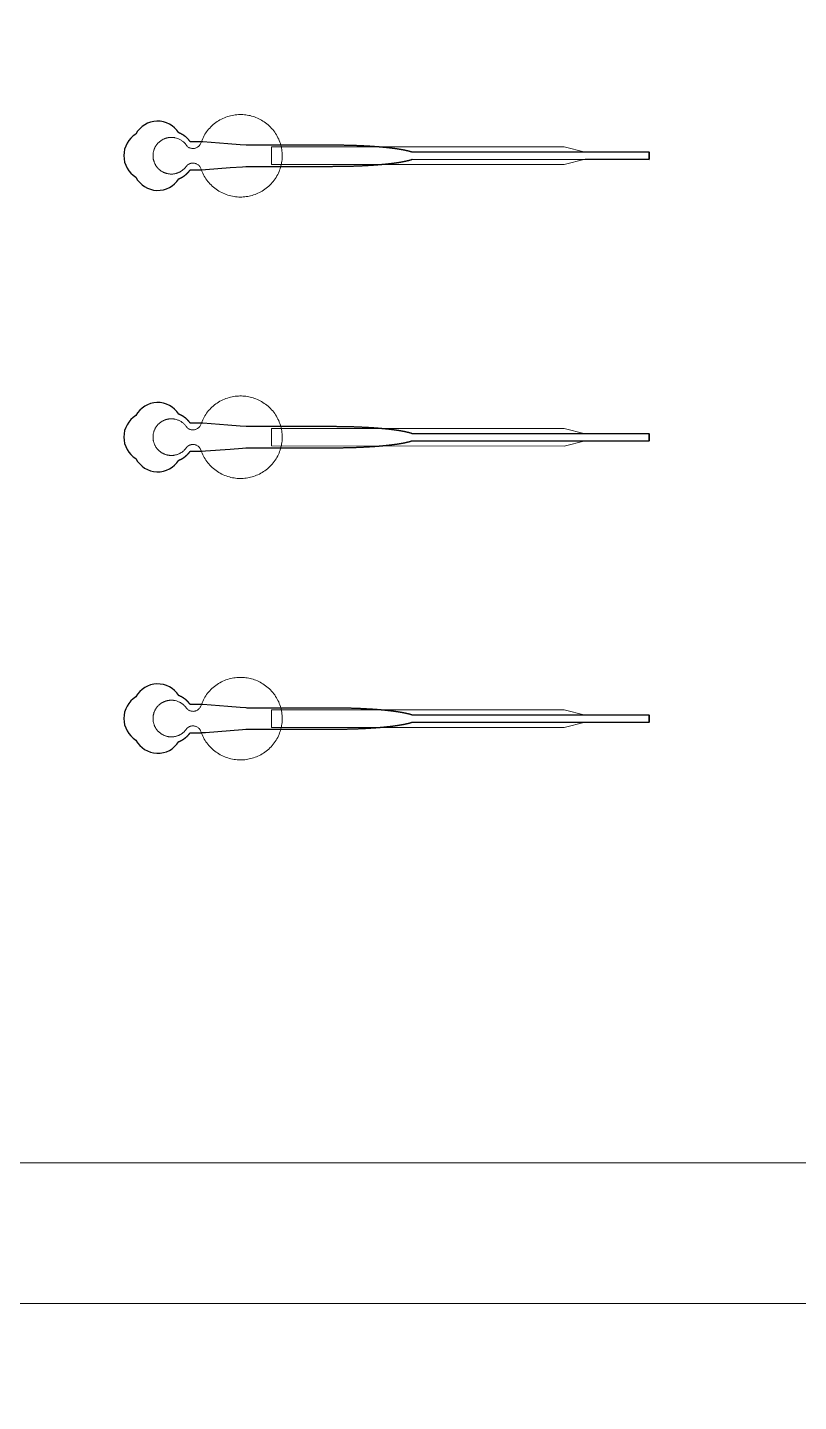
# Model space of a CAD drawing. Header units: inches. Extents: x -52997 to 52003, y -52254 to 52746.
# Drawn here: x -21881 to -16400, y -21043 to -11278 of the extents above; entities that cross this region are included whole.
import ezdxf

# ---------------------------------------------------------------- set-up
doc = ezdxf.new("R2010")
doc.units = ezdxf.units.IN
doc.header["$MEASUREMENT"] = 0
doc.layers.add('1', color=1, linetype='Continuous')
doc.layers.add('2', color=140, linetype='Continuous', lineweight=0)
doc.layers.add('3', color=90, linetype='Continuous', lineweight=0)

msp = doc.modelspace()

# ---------------------------------------------------------------- linework, layer by layer
at = {"layer": '1'}
for points in [[(-16283.4, -47485.7), (0, -47485.7), (16283.4, -47485.7, 5.999107)], [(-16250, -47285.7), (0, -47285.7), (16250, -47285.7, 5.986812)], [(-13685.8, -45485.7), (0, -45485.7), (13685.8, -45485.7, 6.794322)], [(-20806.1, -12353.6), (-20805.8, -12353.4), (-20805, -12353.1), (-20804.1, -12352.8), (-20803.3, -12352.4), (-20802.4, -12352.1), (-20801.6, -12351.8), (-20800.7, -12351.4), (-20799.9, -12351), (-20799, -12350.7), (-20798.2, -12350.3), (-20797.3, -12349.9), (-20796.5, -12349.5), (-20795.6, -12349.1), (-20794.7, -12348.7), (-20793.9, -12348.3), (-20793, -12347.9), (-20792.2, -12347.5), (-20791.3, -12347.1), (-20790.5, -12346.6), (-20789.6, -12346.2), (-20788.7, -12345.8), (-20787.9, -12345.3), (-20787, -12344.9), (-20786.2, -12344.4), (-20785.3, -12343.9), (-20784.5, -12343.5), (-20783.6, -12343), (-20782.7, -12342.5), (-20781.9, -12342), (-20781, -12341.5), (-20780.2, -12341), (-20779.3, -12340.5), (-20778.5, -12340), (-20777.6, -12339.5), (-20776.8, -12339), (-20775.9, -12338.4), (-20775.1, -12337.9), (-20774.2, -12337.3), (-20773.4, -12336.8), (-20772.6, -12336.2), (-20771.7, -12335.7), (-20770.9, -12335.1), (-20770, -12334.6), (-20769.2, -12334), (-20768.4, -12333.4), (-20767.5, -12332.8), (-20766.7, -12332.2), (-20765.9, -12331.6), (-20765.1, -12331), (-20764.3, -12330.4), (-20763.4, -12329.8), (-20762.6, -12329.2), (-20761.8, -12328.6), (-20761, -12328), (-20760.2, -12327.3), (-20759.4, -12326.7), (-20758.6, -12326.1), (-20757.8, -12325.4), (-20757, -12324.8), (-20756.2, -12324.1), (-20755.4, -12323.5), (-20754.7, -12322.8), (-20753.9, -12322.2), (-20753.1, -12321.5), (-20752.3, -12320.8), (-20751.6, -12320.1), (-20750.8, -12319.5), (-20750.1, -12318.8), (-20749.3, -12318.1), (-20748.6, -12317.4), (-20747.8, -12316.7), (-20747.1, -12316), (-20746.3, -12315.3), (-20745.6, -12314.6), (-20744.9, -12313.9), (-20744.2, -12313.2), (-20743.5, -12312.5), (-20742.7, -12311.7), (-20742, -12311), (-20741.3, -12310.3), (-20740.6, -12309.6), (-20740, -12308.8), (-20739.3, -12308.1), (-20738.6, -12307.4), (-20737.9, -12306.6), (-20737.3, -12305.9), (-20736.6, -12305.2), (-20735.9, -12304.4), (-20735.3, -12303.7), (-20734.6, -12302.9), (-20734, -12302.2), (-20733.4, -12301.4), (-20732.7, -12300.7), (-20732.1, -12299.9), (-20731.5, -12299.1), (-20730.9, -12298.4), (-20730.3, -12297.6), (-20729.7, -12296.9), (-20729.1, -12296.1), (-20728.5, -12295.3), (-20727.9, -12294.6), (-20727.4, -12293.8), (-20726.8, -12293), (-20726.2, -12292.3), (-20725.7, -12291.5), (-20725.1, -12290.7), (-20724.6, -12290), (-20681, -12290), (-20659.2, -12290), (-20648.3, -12290), (-20645.6, -12290), (-20644.2, -12290), (-20644.2, -12290), (-20644.2, -12290), (-20644.2, -12290), (-20644.2, -12290), (-20644.1, -12289.9), (-20644.1, -12289.9), (-20643.7, -12289.9), (-20643, -12289.9), (-20641.6, -12289.8), (-20638.9, -12289.5), (-20616.8, -12287.9), (-20440.2, -12274.3), (-20351.8, -12267.5), (-20329.8, -12265.8), (-20318.7, -12265), (-20318.4, -12265), (-20318.3, -12265), (-20318.3, -12265), (-20318.2, -12265), (-20318.1, -12265), (-20317.7, -12265), (-20057.2, -12265), (-20051, -12265), (-20038.4, -12265), (-19937.9, -12265), (-19736.9, -12265), (-19724.3, -12265), (-19718, -12265), (-19714.9, -12265), (-19713.3, -12265), (-19712.9, -12265), (-19712.7, -12265), (-19712.6, -12265), (-19712.6, -12265), (-19712.5, -12265), (-19712.5, -12265), (-19711.9, -12265), (-19707.4, -12264.9), (-19702.8, -12264.9), (-19698.1, -12264.9), (-19693.5, -12264.9), (-19688.9, -12264.9), (-19684.2, -12264.9), (-19679.5, -12264.8), (-19674.9, -12264.8), (-19670.2, -12264.8), (-19665.5, -12264.7), (-19660.8, -12264.7), (-19656, -12264.6), (-19651.3, -12264.6), (-19646.6, -12264.5), (-19641.8, -12264.4), (-19637, -12264.4), (-19632.3, -12264.3), (-19627.5, -12264.2), (-19622.7, -12264.1), (-19617.9, -12264), (-19613.1, -12263.9), (-19608.3, -12263.8), (-19603.5, -12263.7), (-19598.7, -12263.6), (-19593.9, -12263.5), (-19589.1, -12263.3), (-19584.2, -12263.2), (-19579.4, -12263.1), (-19574.6, -12262.9), (-19569.8, -12262.8), (-19564.9, -12262.6), (-19560.1, -12262.5), (-19555.3, -12262.3), (-19550.4, -12262.2), (-19545.6, -12262), (-19540.8, -12261.8), (-19535.9, -12261.6), (-19531.1, -12261.4), (-19526.3, -12261.2), (-19521.5, -12261), (-19516.7, -12260.8), (-19511.8, -12260.6), (-19507, -12260.4), (-19502.2, -12260.2), (-19497.5, -12260), (-19492.7, -12259.7), (-19487.9, -12259.5), (-19483.1, -12259.3), (-19478.4, -12259), (-19473.6, -12258.7), (-19468.9, -12258.5), (-19464.1, -12258.2), (-19459.4, -12258), (-19454.7, -12257.7), (-19450, -12257.4), (-19445.3, -12257.1), (-19440.7, -12256.8), (-19436, -12256.5), (-19431.4, -12256.2), (-19426.8, -12255.9), (-19422.1, -12255.6), (-19417.6, -12255.3), (-19413, -12254.9), (-19410.7, -12254.8), (-19408.4, -12254.6), (-19406.2, -12254.4), (-19403.9, -12254.3), (-19401.6, -12254.1), (-19399.4, -12253.9), (-19397.1, -12253.8), (-19394.9, -12253.6), (-19392.6, -12253.4), (-19390.4, -12253.2), (-19388.2, -12253), (-19385.9, -12252.9), (-19383.7, -12252.7), (-19381.5, -12252.5), (-19379.3, -12252.3), (-19377.1, -12252.1), (-19374.9, -12251.9), (-19372.7, -12251.8), (-19370.5, -12251.6), (-19368.3, -12251.4), (-19366.2, -12251.2), (-19364, -12251), (-19361.8, -12250.8), (-19359.7, -12250.6), (-19357.5, -12250.4), (-19355.4, -12250.2), (-19353.2, -12250), (-19351.1, -12249.8), (-19349, -12249.6), (-19346.9, -12249.4), (-19344.8, -12249.2), (-19342.7, -12249), (-19340.6, -12248.8), (-19338.5, -12248.6), (-19336.4, -12248.4), (-19334.3, -12248.2), (-19332.2, -12248), (-19330.2, -12247.7), (-19328.1, -12247.5), (-19326.1, -12247.3), (-19324, -12247.1), (-19322, -12246.9), (-19320, -12246.7), (-19317.9, -12246.4), (-19315.9, -12246.2), (-19313.9, -12246), (-19311.9, -12245.8), (-19309.9, -12245.6), (-19308, -12245.3), (-19306, -12245.1), (-19304, -12244.9), (-19302.1, -12244.7), (-19300.1, -12244.4), (-19298.2, -12244.2), (-19296.2, -12244), (-19294.3, -12243.7), (-19292.4, -12243.5), (-19290.5, -12243.3), (-19288.6, -12243), (-19286.7, -12242.8), (-19284.8, -12242.5), (-19282.9, -12242.3), (-19281.1, -12242.1), (-19279.2, -12241.8), (-19277.4, -12241.6), (-19275.5, -12241.3), (-19273.7, -12241.1), (-19271.9, -12240.9), (-19270.1, -12240.6), (-19268.3, -12240.4), (-19266.5, -12240.1), (-19264.7, -12239.9), (-19262.9, -12239.6), (-19261.1, -12239.4), (-19259.4, -12239.1), (-19257.6, -12238.9), (-19255.9, -12238.6), (-19254.2, -12238.3), (-19252.5, -12238.1), (-19250.7, -12237.8), (-19249, -12237.6), (-19247.4, -12237.3), (-19245.7, -12237.1), (-19244, -12236.8), (-19242.3, -12236.5), (-19240.7, -12236.3), (-19239, -12236), (-19237.4, -12235.8), (-19235.8, -12235.5), (-19234.2, -12235.2), (-19232.6, -12235), (-19231, -12234.7), (-19229.4, -12234.4), (-19227.8, -12234.2), (-19226.3, -12233.9), (-19224.7, -12233.6), (-19223.2, -12233.3), (-19221.6, -12233.1), (-19220.1, -12232.8), (-19218.6, -12232.5), (-19217.1, -12232.3), (-19215.6, -12232), (-19214.1, -12231.7), (-19212.6, -12231.4), (-19211.2, -12231.2), (-19209.7, -12230.9), (-19208.3, -12230.6), (-19206.9, -12230.3), (-19205.4, -12230), (-19204, -12229.8), (-19202.6, -12229.5), (-19201.3, -12229.2), (-19199.9, -12228.9), (-19198.5, -12228.6), (-19197.2, -12228.4), (-19195.8, -12228.1), (-19194.5, -12227.8), (-19193.2, -12227.5), (-19191.8, -12227.2), (-19190.5, -12226.9), (-19189.2, -12226.6), (-19188, -12226.4), (-19186.7, -12226.1), (-19185.4, -12225.8), (-19184.2, -12225.5), (-19183, -12225.2), (-19181.7, -12224.9), (-19180.5, -12224.6), (-19179.3, -12224.3), (-19178.1, -12224), (-19176.9, -12223.8), (-19175.8, -12223.5), (-19174.6, -12223.2), (-19173.5, -12222.9), (-19172.3, -12222.6), (-19171.2, -12222.3), (-19170.1, -12222), (-19169, -12221.7), (-19167.9, -12221.4), (-19166.8, -12221.1), (-19165.7, -12220.8), (-19164.7, -12220.5), (-19163.6, -12220.2), (-19162.6, -12219.9), (-19161.6, -12219.6), (-19160.5, -12219.3), (-19159.5, -12219), (-19158.5, -12218.8), (-19157.6, -12218.5), (-19156.6, -12218.2), (-19155.6, -12217.9), (-19154.7, -12217.6), (-19153.7, -12217.3), (-19152.8, -12217), (-19151.9, -12216.7), (-19151, -12216.4), (-19150.1, -12216.1), (-19149.2, -12215.8), (-19148.3, -12215.5), (-19146.9, -12215), (-17461.3, -12215.2), (-17461.3, -12165), (-19146.8, -12165), (-19147.1, -12164.9), (-19148, -12164.6), (-19148.9, -12164.2), (-19149.7, -12163.9), (-19150.6, -12163.6), (-19151.5, -12163.3), (-19152.5, -12163), (-19153.4, -12162.7), (-19154.3, -12162.4), (-19155.3, -12162.2), (-19156.2, -12161.9), (-19157.2, -12161.6), (-19158.2, -12161.3), (-19159.2, -12161), (-19160.2, -12160.7), (-19161.2, -12160.4), (-19162.2, -12160.1), (-19163.3, -12159.8), (-19164.3, -12159.5), (-19165.4, -12159.2), (-19166.4, -12158.9), (-19167.5, -12158.6), (-19168.6, -12158.3), (-19169.7, -12158), (-19170.8, -12157.7), (-19172, -12157.4), (-19173.1, -12157.1), (-19174.3, -12156.8), (-19175.4, -12156.5), (-19176.6, -12156.2), (-19177.8, -12155.9), (-19179, -12155.6), (-19180.2, -12155.4), (-19181.4, -12155.1), (-19182.6, -12154.8), (-19183.8, -12154.5), (-19185.1, -12154.2), (-19186.3, -12153.9), (-19187.6, -12153.6), (-19188.9, -12153.3), (-19190.2, -12153), (-19191.5, -12152.8), (-19192.8, -12152.5), (-19194.1, -12152.2), (-19195.5, -12151.9), (-19196.8, -12151.6), (-19198.2, -12151.3), (-19199.5, -12151.1), (-19200.9, -12150.8), (-19202.3, -12150.5), (-19203.7, -12150.2), (-19205.1, -12149.9), (-19206.5, -12149.7), (-19207.9, -12149.4), (-19209.4, -12149.1), (-19210.8, -12148.8), (-19212.3, -12148.5), (-19213.8, -12148.3), (-19215.2, -12148), (-19216.7, -12147.7), (-19218.2, -12147.4), (-19219.7, -12147.2), (-19221.3, -12146.9), (-19222.8, -12146.6), (-19224.3, -12146.3), (-19225.9, -12146.1), (-19227.5, -12145.8), (-19229, -12145.5), (-19230.6, -12145.3), (-19232.2, -12145), (-19233.8, -12144.7), (-19235.4, -12144.5), (-19237, -12144.2), (-19238.7, -12143.9), (-19240.3, -12143.7), (-19242, -12143.4), (-19243.6, -12143.2), (-19245.3, -12142.9), (-19247, -12142.6), (-19248.7, -12142.4), (-19250.4, -12142.1), (-19252.1, -12141.9), (-19253.8, -12141.6), (-19255.5, -12141.4), (-19257.3, -12141.1), (-19259, -12140.8), (-19260.8, -12140.6), (-19262.6, -12140.3), (-19264.3, -12140.1), (-19266.1, -12139.8), (-19267.9, -12139.6), (-19269.7, -12139.3), (-19271.5, -12139.1), (-19273.3, -12138.9), (-19275.2, -12138.6), (-19277, -12138.4), (-19278.8, -12138.1), (-19280.7, -12137.9), (-19282.6, -12137.6), (-19284.4, -12137.4), (-19286.3, -12137.2), (-19288.2, -12136.9), (-19290.1, -12136.7), (-19292, -12136.5), (-19293.9, -12136.2), (-19295.8, -12136), (-19297.8, -12135.8), (-19299.7, -12135.5), (-19301.7, -12135.3), (-19303.6, -12135.1), (-19305.6, -12134.8), (-19307.6, -12134.6), (-19309.5, -12134.4), (-19311.5, -12134.2), (-19313.5, -12133.9), (-19315.5, -12133.7), (-19317.5, -12133.5), (-19319.5, -12133.3), (-19321.6, -12133.1), (-19323.6, -12132.8), (-19325.6, -12132.6), (-19327.7, -12132.4), (-19329.7, -12132.2), (-19331.8, -12132), (-19333.9, -12131.8), (-19335.9, -12131.6), (-19338, -12131.4), (-19340.1, -12131.1), (-19342.2, -12130.9), (-19344.3, -12130.7), (-19346.4, -12130.5), (-19348.5, -12130.3), (-19350.6, -12130.1), (-19352.8, -12129.9), (-19354.9, -12129.7), (-19357, -12129.5), (-19359.2, -12129.3), (-19361.3, -12129.1), (-19363.5, -12128.9), (-19365.7, -12128.8), (-19367.8, -12128.6), (-19370, -12128.4), (-19372.2, -12128.2), (-19374.4, -12128), (-19376.6, -12127.8), (-19378.8, -12127.6), (-19381, -12127.4), (-19383.2, -12127.3), (-19385.4, -12127.1), (-19387.6, -12126.9), (-19389.8, -12126.7), (-19392.1, -12126.5), (-19394.3, -12126.4), (-19396.5, -12126.2), (-19398.8, -12126), (-19401, -12125.8), (-19403.3, -12125.7), (-19405.6, -12125.5), (-19407.8, -12125.3), (-19410.1, -12125.2), (-19414.6, -12124.8), (-19419.2, -12124.5), (-19423.8, -12124.2), (-19428.4, -12123.9), (-19433, -12123.6), (-19437.6, -12123.3), (-19442.3, -12123), (-19446.9, -12122.7), (-19451.6, -12122.4), (-19456.3, -12122.1), (-19461, -12121.9), (-19465.7, -12121.6), (-19470.4, -12121.3), (-19475.1, -12121.1), (-19479.9, -12120.8), (-19484.6, -12120.6), (-19489.4, -12120.3), (-19494.1, -12120.1), (-19498.9, -12119.9), (-19503.7, -12119.6), (-19508.5, -12119.4), (-19513.3, -12119.2), (-19518, -12119), (-19522.8, -12118.8), (-19527.6, -12118.6), (-19532.4, -12118.4), (-19537.2, -12118.2), (-19542.1, -12118), (-19546.9, -12117.9), (-19551.7, -12117.7), (-19556.5, -12117.5), (-19561.3, -12117.4), (-19566.1, -12117.2), (-19570.9, -12117.1), (-19575.7, -12116.9), (-19580.5, -12116.8), (-19585.3, -12116.7), (-19590.1, -12116.5), (-19594.9, -12116.4), (-19599.7, -12116.3), (-19604.5, -12116.2), (-19609.3, -12116.1), (-19614, -12116), (-19618.8, -12115.9), (-19623.6, -12115.8), (-19628.3, -12115.7), (-19633.1, -12115.6), (-19637.8, -12115.5), (-19642.5, -12115.5), (-19647.2, -12115.4), (-19652, -12115.3), (-19656.7, -12115.3), (-19661.3, -12115.2), (-19666, -12115.2), (-19670.7, -12115.1), (-19675.4, -12115.1), (-19680, -12115.1), (-19684.6, -12115), (-19689.3, -12115), (-19693.9, -12115), (-19698.5, -12115), (-19700.8, -12115), (-19701.3, -12115), (-19701.6, -12115), (-19701.8, -12115), (-19702, -12115), (-19703.6, -12115), (-19709.9, -12115), (-19722.7, -12115), (-19773.7, -12115), (-19977.6, -12115), (-20028.6, -12115), (-20054.1, -12115), (-20060.5, -12115), (-20062, -12115), (-20317.8, -12115), (-20318.2, -12115), (-20318.3, -12115), (-20318.3, -12115), (-20318.3, -12115), (-20318.4, -12115), (-20318.8, -12114.9), (-20320.1, -12114.8), (-20325.7, -12114.4), (-20369.8, -12111), (-20458.1, -12104.2), (-20634.8, -12090.7), (-20640.3, -12090.2), (-20643.1, -12090), (-20643.8, -12090), (-20644.1, -12090), (-20644.1, -12090), (-20644.2, -12090), (-20644.2, -12090), (-20644.2, -12090), (-20644.2, -12090), (-20644.2, -12090), (-20644.6, -12090), (-20647.3, -12090), (-20652.8, -12090), (-20663.7, -12090), (-20685.4, -12090), (-20707.2, -12090), (-20718.1, -12090), (-20723.6, -12090), (-20724.3, -12090), (-20724.4, -12090), (-20724.5, -12090), (-20724.6, -12090), (-20724.6, -12090), (-20724.6, -12090), (-20724.6, -12089.9), (-20725, -12089.4), (-20725.8, -12088.2), (-20726.6, -12087.1), (-20727.4, -12086), (-20728.3, -12084.9), (-20729.1, -12083.8), (-20730, -12082.6), (-20730.9, -12081.5), (-20731.7, -12080.4), (-20732.6, -12079.3), (-20733.6, -12078.2), (-20734.5, -12077.1), (-20735.4, -12076), (-20736.4, -12074.9), (-20737.3, -12073.8), (-20738.3, -12072.7), (-20739.3, -12071.7), (-20740.3, -12070.6), (-20741.3, -12069.5), (-20742.4, -12068.4), (-20743.4, -12067.4), (-20744.4, -12066.3), (-20745.5, -12065.3), (-20746.6, -12064.2), (-20747.7, -12063.2), (-20748.8, -12062.2), (-20749.9, -12061.1), (-20751, -12060.1), (-20752.1, -12059.1), (-20753.3, -12058.1), (-20754.4, -12057.1), (-20755.6, -12056.1), (-20756.8, -12055.1), (-20758, -12054.2), (-20759.2, -12053.2), (-20760.4, -12052.3), (-20761.6, -12051.3), (-20762.8, -12050.4), (-20764.1, -12049.4), (-20765.3, -12048.5), (-20766.6, -12047.6), (-20767.9, -12046.7), (-20769.1, -12045.8), (-20770.4, -12044.9), (-20771.7, -12044.1), (-20773, -12043.2), (-20774.3, -12042.4), (-20775.6, -12041.5), (-20777, -12040.7), (-20778.3, -12039.9), (-20779.7, -12039.1), (-20781, -12038.3), (-20782.4, -12037.5), (-20783.7, -12036.8), (-20785.1, -12036), (-20786.5, -12035.3), (-20787.9, -12034.5), (-20789.2, -12033.8), (-20790.6, -12033.1), (-20792, -12032.4), (-20793.4, -12031.8), (-20794.9, -12031.1), (-20796.3, -12030.4), (-20797.7, -12029.8), (-20799.1, -12029.2), (-20800.5, -12028.6), (-20802, -12028), (-20803.4, -12027.4), (-20804.8, -12026.8), (-20806.1, -12026.4, 0.576044), (-21110.6, -12035.7, 0.560065), (-21110.6, -12342.2, 0.578435)], [(-20806.1, -14353.6), (-20805.8, -14353.4), (-20805, -14353.1), (-20804.1, -14352.8), (-20803.3, -14352.4), (-20802.4, -14352.1), (-20801.6, -14351.8), (-20800.7, -14351.4), (-20799.9, -14351), (-20799, -14350.7), (-20798.2, -14350.3), (-20797.3, -14349.9), (-20796.5, -14349.5), (-20795.6, -14349.1), (-20794.7, -14348.7), (-20793.9, -14348.3), (-20793, -14347.9), (-20792.2, -14347.5), (-20791.3, -14347.1), (-20790.5, -14346.6), (-20789.6, -14346.2), (-20788.7, -14345.8), (-20787.9, -14345.3), (-20787, -14344.9), (-20786.2, -14344.4), (-20785.3, -14343.9), (-20784.5, -14343.5), (-20783.6, -14343), (-20782.7, -14342.5), (-20781.9, -14342), (-20781, -14341.5), (-20780.2, -14341), (-20779.3, -14340.5), (-20778.5, -14340), (-20777.6, -14339.5), (-20776.8, -14339), (-20775.9, -14338.4), (-20775.1, -14337.9), (-20774.2, -14337.3), (-20773.4, -14336.8), (-20772.6, -14336.2), (-20771.7, -14335.7), (-20770.9, -14335.1), (-20770, -14334.6), (-20769.2, -14334), (-20768.4, -14333.4), (-20767.5, -14332.8), (-20766.7, -14332.2), (-20765.9, -14331.6), (-20765.1, -14331), (-20764.3, -14330.4), (-20763.4, -14329.8), (-20762.6, -14329.2), (-20761.8, -14328.6), (-20761, -14328), (-20760.2, -14327.3), (-20759.4, -14326.7), (-20758.6, -14326.1), (-20757.8, -14325.4), (-20757, -14324.8), (-20756.2, -14324.1), (-20755.4, -14323.5), (-20754.7, -14322.8), (-20753.9, -14322.2), (-20753.1, -14321.5), (-20752.3, -14320.8), (-20751.6, -14320.1), (-20750.8, -14319.5), (-20750.1, -14318.8), (-20749.3, -14318.1), (-20748.6, -14317.4), (-20747.8, -14316.7), (-20747.1, -14316), (-20746.3, -14315.3), (-20745.6, -14314.6), (-20744.9, -14313.9), (-20744.2, -14313.2), (-20743.5, -14312.5), (-20742.7, -14311.7), (-20742, -14311), (-20741.3, -14310.3), (-20740.6, -14309.6), (-20740, -14308.8), (-20739.3, -14308.1), (-20738.6, -14307.4), (-20737.9, -14306.6), (-20737.3, -14305.9), (-20736.6, -14305.2), (-20735.9, -14304.4), (-20735.3, -14303.7), (-20734.6, -14302.9), (-20734, -14302.2), (-20733.4, -14301.4), (-20732.7, -14300.7), (-20732.1, -14299.9), (-20731.5, -14299.1), (-20730.9, -14298.4), (-20730.3, -14297.6), (-20729.7, -14296.9), (-20729.1, -14296.1), (-20728.5, -14295.3), (-20727.9, -14294.6), (-20727.4, -14293.8), (-20726.8, -14293), (-20726.2, -14292.3), (-20725.7, -14291.5), (-20725.1, -14290.7), (-20724.6, -14290), (-20681, -14290), (-20659.2, -14290), (-20648.3, -14290), (-20645.6, -14290), (-20644.2, -14290), (-20644.2, -14290), (-20644.2, -14290), (-20644.2, -14290), (-20644.2, -14290), (-20644.1, -14289.9), (-20644.1, -14289.9), (-20643.7, -14289.9), (-20643, -14289.9), (-20641.6, -14289.8), (-20638.9, -14289.5), (-20616.8, -14287.9), (-20440.2, -14274.3), (-20351.8, -14267.5), (-20329.8, -14265.8), (-20318.7, -14265), (-20318.4, -14265), (-20318.3, -14265), (-20318.3, -14265), (-20318.2, -14265), (-20318.1, -14265), (-20317.7, -14265), (-20057.2, -14265), (-20051, -14265), (-20038.4, -14265), (-19937.9, -14265), (-19736.9, -14265), (-19724.3, -14265), (-19718, -14265), (-19714.9, -14265), (-19713.3, -14265), (-19712.9, -14265), (-19712.7, -14265), (-19712.6, -14265), (-19712.6, -14265), (-19712.5, -14265), (-19712.5, -14265), (-19711.9, -14265), (-19707.4, -14264.9), (-19702.8, -14264.9), (-19698.1, -14264.9), (-19693.5, -14264.9), (-19688.9, -14264.9), (-19684.2, -14264.9), (-19679.5, -14264.8), (-19674.9, -14264.8), (-19670.2, -14264.8), (-19665.5, -14264.7), (-19660.8, -14264.7), (-19656, -14264.6), (-19651.3, -14264.6), (-19646.6, -14264.5), (-19641.8, -14264.4), (-19637, -14264.4), (-19632.3, -14264.3), (-19627.5, -14264.2), (-19622.7, -14264.1), (-19617.9, -14264), (-19613.1, -14263.9), (-19608.3, -14263.8), (-19603.5, -14263.7), (-19598.7, -14263.6), (-19593.9, -14263.5), (-19589.1, -14263.3), (-19584.2, -14263.2), (-19579.4, -14263.1), (-19574.6, -14262.9), (-19569.8, -14262.8), (-19564.9, -14262.6), (-19560.1, -14262.5), (-19555.3, -14262.3), (-19550.4, -14262.2), (-19545.6, -14262), (-19540.8, -14261.8), (-19535.9, -14261.6), (-19531.1, -14261.4), (-19526.3, -14261.2), (-19521.5, -14261), (-19516.7, -14260.8), (-19511.8, -14260.6), (-19507, -14260.4), (-19502.2, -14260.2), (-19497.5, -14260), (-19492.7, -14259.7), (-19487.9, -14259.5), (-19483.1, -14259.3), (-19478.4, -14259), (-19473.6, -14258.7), (-19468.9, -14258.5), (-19464.1, -14258.2), (-19459.4, -14258), (-19454.7, -14257.7), (-19450, -14257.4), (-19445.3, -14257.1), (-19440.7, -14256.8), (-19436, -14256.5), (-19431.4, -14256.2), (-19426.8, -14255.9), (-19422.1, -14255.6), (-19417.6, -14255.3), (-19413, -14254.9), (-19410.7, -14254.8), (-19408.4, -14254.6), (-19406.2, -14254.4), (-19403.9, -14254.3), (-19401.6, -14254.1), (-19399.4, -14253.9), (-19397.1, -14253.8), (-19394.9, -14253.6), (-19392.6, -14253.4), (-19390.4, -14253.2), (-19388.2, -14253), (-19385.9, -14252.9), (-19383.7, -14252.7), (-19381.5, -14252.5), (-19379.3, -14252.3), (-19377.1, -14252.1), (-19374.9, -14251.9), (-19372.7, -14251.8), (-19370.5, -14251.6), (-19368.3, -14251.4), (-19366.2, -14251.2), (-19364, -14251), (-19361.8, -14250.8), (-19359.7, -14250.6), (-19357.5, -14250.4), (-19355.4, -14250.2), (-19353.2, -14250), (-19351.1, -14249.8), (-19349, -14249.6), (-19346.9, -14249.4), (-19344.8, -14249.2), (-19342.7, -14249), (-19340.6, -14248.8), (-19338.5, -14248.6), (-19336.4, -14248.4), (-19334.3, -14248.2), (-19332.2, -14248), (-19330.2, -14247.7), (-19328.1, -14247.5), (-19326.1, -14247.3), (-19324, -14247.1), (-19322, -14246.9), (-19320, -14246.7), (-19317.9, -14246.4), (-19315.9, -14246.2), (-19313.9, -14246), (-19311.9, -14245.8), (-19309.9, -14245.6), (-19308, -14245.3), (-19306, -14245.1), (-19304, -14244.9), (-19302.1, -14244.7), (-19300.1, -14244.4), (-19298.2, -14244.2), (-19296.2, -14244), (-19294.3, -14243.7), (-19292.4, -14243.5), (-19290.5, -14243.3), (-19288.6, -14243), (-19286.7, -14242.8), (-19284.8, -14242.5), (-19282.9, -14242.3), (-19281.1, -14242.1), (-19279.2, -14241.8), (-19277.4, -14241.6), (-19275.5, -14241.3), (-19273.7, -14241.1), (-19271.9, -14240.9), (-19270.1, -14240.6), (-19268.3, -14240.4), (-19266.5, -14240.1), (-19264.7, -14239.9), (-19262.9, -14239.6), (-19261.1, -14239.4), (-19259.4, -14239.1), (-19257.6, -14238.9), (-19255.9, -14238.6), (-19254.2, -14238.3), (-19252.5, -14238.1), (-19250.7, -14237.8), (-19249, -14237.6), (-19247.4, -14237.3), (-19245.7, -14237.1), (-19244, -14236.8), (-19242.3, -14236.5), (-19240.7, -14236.3), (-19239, -14236), (-19237.4, -14235.8), (-19235.8, -14235.5), (-19234.2, -14235.2), (-19232.6, -14235), (-19231, -14234.7), (-19229.4, -14234.4), (-19227.8, -14234.2), (-19226.3, -14233.9), (-19224.7, -14233.6), (-19223.2, -14233.3), (-19221.6, -14233.1), (-19220.1, -14232.8), (-19218.6, -14232.5), (-19217.1, -14232.3), (-19215.6, -14232), (-19214.1, -14231.7), (-19212.6, -14231.4), (-19211.2, -14231.2), (-19209.7, -14230.9), (-19208.3, -14230.6), (-19206.9, -14230.3), (-19205.4, -14230), (-19204, -14229.8), (-19202.6, -14229.5), (-19201.3, -14229.2), (-19199.9, -14228.9), (-19198.5, -14228.6), (-19197.2, -14228.4), (-19195.8, -14228.1), (-19194.5, -14227.8), (-19193.2, -14227.5), (-19191.8, -14227.2), (-19190.5, -14226.9), (-19189.2, -14226.6), (-19188, -14226.4), (-19186.7, -14226.1), (-19185.4, -14225.8), (-19184.2, -14225.5), (-19183, -14225.2), (-19181.7, -14224.9), (-19180.5, -14224.6), (-19179.3, -14224.3), (-19178.1, -14224), (-19176.9, -14223.8), (-19175.8, -14223.5), (-19174.6, -14223.2), (-19173.5, -14222.9), (-19172.3, -14222.6), (-19171.2, -14222.3), (-19170.1, -14222), (-19169, -14221.7), (-19167.9, -14221.4), (-19166.8, -14221.1), (-19165.7, -14220.8), (-19164.7, -14220.5), (-19163.6, -14220.2), (-19162.6, -14219.9), (-19161.6, -14219.6), (-19160.5, -14219.3), (-19159.5, -14219), (-19158.5, -14218.8), (-19157.6, -14218.5), (-19156.6, -14218.2), (-19155.6, -14217.9), (-19154.7, -14217.6), (-19153.7, -14217.3), (-19152.8, -14217), (-19151.9, -14216.7), (-19151, -14216.4), (-19150.1, -14216.1), (-19149.2, -14215.8), (-19148.3, -14215.5), (-19146.9, -14215), (-17461.3, -14215.2), (-17461.3, -14165), (-19146.8, -14165), (-19147.1, -14164.9), (-19148, -14164.6), (-19148.9, -14164.2), (-19149.7, -14163.9), (-19150.6, -14163.6), (-19151.5, -14163.3), (-19152.5, -14163), (-19153.4, -14162.7), (-19154.3, -14162.4), (-19155.3, -14162.2), (-19156.2, -14161.9), (-19157.2, -14161.6), (-19158.2, -14161.3), (-19159.2, -14161), (-19160.2, -14160.7), (-19161.2, -14160.4), (-19162.2, -14160.1), (-19163.3, -14159.8), (-19164.3, -14159.5), (-19165.4, -14159.2), (-19166.4, -14158.9), (-19167.5, -14158.6), (-19168.6, -14158.3), (-19169.7, -14158), (-19170.8, -14157.7), (-19172, -14157.4), (-19173.1, -14157.1), (-19174.3, -14156.8), (-19175.4, -14156.5), (-19176.6, -14156.2), (-19177.8, -14155.9), (-19179, -14155.6), (-19180.2, -14155.4), (-19181.4, -14155.1), (-19182.6, -14154.8), (-19183.8, -14154.5), (-19185.1, -14154.2), (-19186.3, -14153.9), (-19187.6, -14153.6), (-19188.9, -14153.3), (-19190.2, -14153), (-19191.5, -14152.8), (-19192.8, -14152.5), (-19194.1, -14152.2), (-19195.5, -14151.9), (-19196.8, -14151.6), (-19198.2, -14151.3), (-19199.5, -14151.1), (-19200.9, -14150.8), (-19202.3, -14150.5), (-19203.7, -14150.2), (-19205.1, -14149.9), (-19206.5, -14149.7), (-19207.9, -14149.4), (-19209.4, -14149.1), (-19210.8, -14148.8), (-19212.3, -14148.5), (-19213.8, -14148.3), (-19215.2, -14148), (-19216.7, -14147.7), (-19218.2, -14147.4), (-19219.7, -14147.2), (-19221.3, -14146.9), (-19222.8, -14146.6), (-19224.3, -14146.3), (-19225.9, -14146.1), (-19227.5, -14145.8), (-19229, -14145.5), (-19230.6, -14145.3), (-19232.2, -14145), (-19233.8, -14144.7), (-19235.4, -14144.5), (-19237, -14144.2), (-19238.7, -14143.9), (-19240.3, -14143.7), (-19242, -14143.4), (-19243.6, -14143.2), (-19245.3, -14142.9), (-19247, -14142.6), (-19248.7, -14142.4), (-19250.4, -14142.1), (-19252.1, -14141.9), (-19253.8, -14141.6), (-19255.5, -14141.4), (-19257.3, -14141.1), (-19259, -14140.8), (-19260.8, -14140.6), (-19262.6, -14140.3), (-19264.3, -14140.1), (-19266.1, -14139.8), (-19267.9, -14139.6), (-19269.7, -14139.3), (-19271.5, -14139.1), (-19273.3, -14138.9), (-19275.2, -14138.6), (-19277, -14138.4), (-19278.8, -14138.1), (-19280.7, -14137.9), (-19282.6, -14137.6), (-19284.4, -14137.4), (-19286.3, -14137.2), (-19288.2, -14136.9), (-19290.1, -14136.7), (-19292, -14136.5), (-19293.9, -14136.2), (-19295.8, -14136), (-19297.8, -14135.8), (-19299.7, -14135.5), (-19301.7, -14135.3), (-19303.6, -14135.1), (-19305.6, -14134.8), (-19307.6, -14134.6), (-19309.5, -14134.4), (-19311.5, -14134.2), (-19313.5, -14133.9), (-19315.5, -14133.7), (-19317.5, -14133.5), (-19319.5, -14133.3), (-19321.6, -14133.1), (-19323.6, -14132.8), (-19325.6, -14132.6), (-19327.7, -14132.4), (-19329.7, -14132.2), (-19331.8, -14132), (-19333.9, -14131.8), (-19335.9, -14131.6), (-19338, -14131.4), (-19340.1, -14131.1), (-19342.2, -14130.9), (-19344.3, -14130.7), (-19346.4, -14130.5), (-19348.5, -14130.3), (-19350.6, -14130.1), (-19352.8, -14129.9), (-19354.9, -14129.7), (-19357, -14129.5), (-19359.2, -14129.3), (-19361.3, -14129.1), (-19363.5, -14128.9), (-19365.7, -14128.8), (-19367.8, -14128.6), (-19370, -14128.4), (-19372.2, -14128.2), (-19374.4, -14128), (-19376.6, -14127.8), (-19378.8, -14127.6), (-19381, -14127.4), (-19383.2, -14127.3), (-19385.4, -14127.1), (-19387.6, -14126.9), (-19389.8, -14126.7), (-19392.1, -14126.5), (-19394.3, -14126.4), (-19396.5, -14126.2), (-19398.8, -14126), (-19401, -14125.8), (-19403.3, -14125.7), (-19405.6, -14125.5), (-19407.8, -14125.3), (-19410.1, -14125.2), (-19414.6, -14124.8), (-19419.2, -14124.5), (-19423.8, -14124.2), (-19428.4, -14123.9), (-19433, -14123.6), (-19437.6, -14123.3), (-19442.3, -14123), (-19446.9, -14122.7), (-19451.6, -14122.4), (-19456.3, -14122.1), (-19461, -14121.9), (-19465.7, -14121.6), (-19470.4, -14121.3), (-19475.1, -14121.1), (-19479.9, -14120.8), (-19484.6, -14120.6), (-19489.4, -14120.3), (-19494.1, -14120.1), (-19498.9, -14119.9), (-19503.7, -14119.6), (-19508.5, -14119.4), (-19513.3, -14119.2), (-19518, -14119), (-19522.8, -14118.8), (-19527.6, -14118.6), (-19532.4, -14118.4), (-19537.2, -14118.2), (-19542.1, -14118), (-19546.9, -14117.9), (-19551.7, -14117.7), (-19556.5, -14117.5), (-19561.3, -14117.4), (-19566.1, -14117.2), (-19570.9, -14117.1), (-19575.7, -14116.9), (-19580.5, -14116.8), (-19585.3, -14116.7), (-19590.1, -14116.5), (-19594.9, -14116.4), (-19599.7, -14116.3), (-19604.5, -14116.2), (-19609.3, -14116.1), (-19614, -14116), (-19618.8, -14115.9), (-19623.6, -14115.8), (-19628.3, -14115.7), (-19633.1, -14115.6), (-19637.8, -14115.5), (-19642.5, -14115.5), (-19647.2, -14115.4), (-19652, -14115.3), (-19656.7, -14115.3), (-19661.3, -14115.2), (-19666, -14115.2), (-19670.7, -14115.1), (-19675.4, -14115.1), (-19680, -14115.1), (-19684.6, -14115), (-19689.3, -14115), (-19693.9, -14115), (-19698.5, -14115), (-19700.8, -14115), (-19701.3, -14115), (-19701.6, -14115), (-19701.8, -14115), (-19702, -14115), (-19703.6, -14115), (-19709.9, -14115), (-19722.7, -14115), (-19773.7, -14115), (-19977.6, -14115), (-20028.6, -14115), (-20054.1, -14115), (-20060.5, -14115), (-20062, -14115), (-20317.8, -14115), (-20318.2, -14115), (-20318.3, -14115), (-20318.3, -14115), (-20318.3, -14115), (-20318.4, -14115), (-20318.8, -14114.9), (-20320.1, -14114.8), (-20325.7, -14114.4), (-20369.8, -14111), (-20458.1, -14104.2), (-20634.8, -14090.7), (-20640.3, -14090.2), (-20643.1, -14090), (-20643.8, -14090), (-20644.1, -14090), (-20644.1, -14090), (-20644.2, -14090), (-20644.2, -14090), (-20644.2, -14090), (-20644.2, -14090), (-20644.2, -14090), (-20644.6, -14090), (-20647.3, -14090), (-20652.8, -14090), (-20663.7, -14090), (-20685.4, -14090), (-20707.2, -14090), (-20718.1, -14090), (-20723.6, -14090), (-20724.3, -14090), (-20724.4, -14090), (-20724.5, -14090), (-20724.6, -14090), (-20724.6, -14090), (-20724.6, -14090), (-20724.6, -14089.9), (-20725, -14089.4), (-20725.8, -14088.2), (-20726.6, -14087.1), (-20727.4, -14086), (-20728.3, -14084.9), (-20729.1, -14083.8), (-20730, -14082.6), (-20730.9, -14081.5), (-20731.7, -14080.4), (-20732.6, -14079.3), (-20733.6, -14078.2), (-20734.5, -14077.1), (-20735.4, -14076), (-20736.4, -14074.9), (-20737.3, -14073.8), (-20738.3, -14072.7), (-20739.3, -14071.7), (-20740.3, -14070.6), (-20741.3, -14069.5), (-20742.4, -14068.4), (-20743.4, -14067.4), (-20744.4, -14066.3), (-20745.5, -14065.3), (-20746.6, -14064.2), (-20747.7, -14063.2), (-20748.8, -14062.2), (-20749.9, -14061.1), (-20751, -14060.1), (-20752.1, -14059.1), (-20753.3, -14058.1), (-20754.4, -14057.1), (-20755.6, -14056.1), (-20756.8, -14055.1), (-20758, -14054.2), (-20759.2, -14053.2), (-20760.4, -14052.3), (-20761.6, -14051.3), (-20762.8, -14050.4), (-20764.1, -14049.4), (-20765.3, -14048.5), (-20766.6, -14047.6), (-20767.9, -14046.7), (-20769.1, -14045.8), (-20770.4, -14044.9), (-20771.7, -14044.1), (-20773, -14043.2), (-20774.3, -14042.4), (-20775.6, -14041.5), (-20777, -14040.7), (-20778.3, -14039.9), (-20779.7, -14039.1), (-20781, -14038.3), (-20782.4, -14037.5), (-20783.7, -14036.8), (-20785.1, -14036), (-20786.5, -14035.3), (-20787.9, -14034.5), (-20789.2, -14033.8), (-20790.6, -14033.1), (-20792, -14032.4), (-20793.4, -14031.8), (-20794.9, -14031.1), (-20796.3, -14030.4), (-20797.7, -14029.8), (-20799.1, -14029.2), (-20800.5, -14028.6), (-20802, -14028), (-20803.4, -14027.4), (-20804.8, -14026.8), (-20806.1, -14026.4, 0.576044), (-21110.6, -14035.7, 0.560065), (-21110.6, -14342.2, 0.578435)], [(-20806.1, -16353.6), (-20805.8, -16353.4), (-20805, -16353.1), (-20804.1, -16352.8), (-20803.3, -16352.4), (-20802.4, -16352.1), (-20801.6, -16351.8), (-20800.7, -16351.4), (-20799.9, -16351), (-20799, -16350.7), (-20798.2, -16350.3), (-20797.3, -16349.9), (-20796.5, -16349.5), (-20795.6, -16349.1), (-20794.7, -16348.7), (-20793.9, -16348.3), (-20793, -16347.9), (-20792.2, -16347.5), (-20791.3, -16347.1), (-20790.5, -16346.6), (-20789.6, -16346.2), (-20788.7, -16345.8), (-20787.9, -16345.3), (-20787, -16344.9), (-20786.2, -16344.4), (-20785.3, -16343.9), (-20784.5, -16343.5), (-20783.6, -16343), (-20782.7, -16342.5), (-20781.9, -16342), (-20781, -16341.5), (-20780.2, -16341), (-20779.3, -16340.5), (-20778.5, -16340), (-20777.6, -16339.5), (-20776.8, -16339), (-20775.9, -16338.4), (-20775.1, -16337.9), (-20774.2, -16337.3), (-20773.4, -16336.8), (-20772.6, -16336.2), (-20771.7, -16335.7), (-20770.9, -16335.1), (-20770, -16334.6), (-20769.2, -16334), (-20768.4, -16333.4), (-20767.5, -16332.8), (-20766.7, -16332.2), (-20765.9, -16331.6), (-20765.1, -16331), (-20764.3, -16330.4), (-20763.4, -16329.8), (-20762.6, -16329.2), (-20761.8, -16328.6), (-20761, -16328), (-20760.2, -16327.3), (-20759.4, -16326.7), (-20758.6, -16326.1), (-20757.8, -16325.4), (-20757, -16324.8), (-20756.2, -16324.1), (-20755.4, -16323.5), (-20754.7, -16322.8), (-20753.9, -16322.2), (-20753.1, -16321.5), (-20752.3, -16320.8), (-20751.6, -16320.1), (-20750.8, -16319.5), (-20750.1, -16318.8), (-20749.3, -16318.1), (-20748.6, -16317.4), (-20747.8, -16316.7), (-20747.1, -16316), (-20746.3, -16315.3), (-20745.6, -16314.6), (-20744.9, -16313.9), (-20744.2, -16313.2), (-20743.5, -16312.5), (-20742.7, -16311.7), (-20742, -16311), (-20741.3, -16310.3), (-20740.6, -16309.6), (-20740, -16308.8), (-20739.3, -16308.1), (-20738.6, -16307.4), (-20737.9, -16306.6), (-20737.3, -16305.9), (-20736.6, -16305.2), (-20735.9, -16304.4), (-20735.3, -16303.7), (-20734.6, -16302.9), (-20734, -16302.2), (-20733.4, -16301.4), (-20732.7, -16300.7), (-20732.1, -16299.9), (-20731.5, -16299.1), (-20730.9, -16298.4), (-20730.3, -16297.6), (-20729.7, -16296.9), (-20729.1, -16296.1), (-20728.5, -16295.3), (-20727.9, -16294.6), (-20727.4, -16293.8), (-20726.8, -16293), (-20726.2, -16292.3), (-20725.7, -16291.5), (-20725.1, -16290.7), (-20724.6, -16290), (-20681, -16290), (-20659.2, -16290), (-20648.3, -16290), (-20645.6, -16290), (-20644.2, -16290), (-20644.2, -16290), (-20644.2, -16290), (-20644.2, -16290), (-20644.2, -16290), (-20644.1, -16289.9), (-20644.1, -16289.9), (-20643.7, -16289.9), (-20643, -16289.9), (-20641.6, -16289.8), (-20638.9, -16289.5), (-20616.8, -16287.9), (-20440.2, -16274.3), (-20351.8, -16267.5), (-20329.8, -16265.8), (-20318.7, -16265), (-20318.4, -16265), (-20318.3, -16265), (-20318.3, -16265), (-20318.2, -16265), (-20318.1, -16265), (-20317.7, -16265), (-20057.2, -16265), (-20051, -16265), (-20038.4, -16265), (-19937.9, -16265), (-19736.9, -16265), (-19724.3, -16265), (-19718, -16265), (-19714.9, -16265), (-19713.3, -16265), (-19712.9, -16265), (-19712.7, -16265), (-19712.6, -16265), (-19712.6, -16265), (-19712.5, -16265), (-19712.5, -16265), (-19711.9, -16265), (-19707.4, -16264.9), (-19702.8, -16264.9), (-19698.1, -16264.9), (-19693.5, -16264.9), (-19688.9, -16264.9), (-19684.2, -16264.9), (-19679.5, -16264.8), (-19674.9, -16264.8), (-19670.2, -16264.8), (-19665.5, -16264.7), (-19660.8, -16264.7), (-19656, -16264.6), (-19651.3, -16264.6), (-19646.6, -16264.5), (-19641.8, -16264.4), (-19637, -16264.4), (-19632.3, -16264.3), (-19627.5, -16264.2), (-19622.7, -16264.1), (-19617.9, -16264), (-19613.1, -16263.9), (-19608.3, -16263.8), (-19603.5, -16263.7), (-19598.7, -16263.6), (-19593.9, -16263.5), (-19589.1, -16263.3), (-19584.2, -16263.2), (-19579.4, -16263.1), (-19574.6, -16262.9), (-19569.8, -16262.8), (-19564.9, -16262.6), (-19560.1, -16262.5), (-19555.3, -16262.3), (-19550.4, -16262.2), (-19545.6, -16262), (-19540.8, -16261.8), (-19535.9, -16261.6), (-19531.1, -16261.4), (-19526.3, -16261.2), (-19521.5, -16261), (-19516.7, -16260.8), (-19511.8, -16260.6), (-19507, -16260.4), (-19502.2, -16260.2), (-19497.5, -16260), (-19492.7, -16259.7), (-19487.9, -16259.5), (-19483.1, -16259.3), (-19478.4, -16259), (-19473.6, -16258.7), (-19468.9, -16258.5), (-19464.1, -16258.2), (-19459.4, -16258), (-19454.7, -16257.7), (-19450, -16257.4), (-19445.3, -16257.1), (-19440.7, -16256.8), (-19436, -16256.5), (-19431.4, -16256.2), (-19426.8, -16255.9), (-19422.1, -16255.6), (-19417.6, -16255.3), (-19413, -16254.9), (-19410.7, -16254.8), (-19408.4, -16254.6), (-19406.2, -16254.4), (-19403.9, -16254.3), (-19401.6, -16254.1), (-19399.4, -16253.9), (-19397.1, -16253.8), (-19394.9, -16253.6), (-19392.6, -16253.4), (-19390.4, -16253.2), (-19388.2, -16253), (-19385.9, -16252.9), (-19383.7, -16252.7), (-19381.5, -16252.5), (-19379.3, -16252.3), (-19377.1, -16252.1), (-19374.9, -16251.9), (-19372.7, -16251.8), (-19370.5, -16251.6), (-19368.3, -16251.4), (-19366.2, -16251.2), (-19364, -16251), (-19361.8, -16250.8), (-19359.7, -16250.6), (-19357.5, -16250.4), (-19355.4, -16250.2), (-19353.2, -16250), (-19351.1, -16249.8), (-19349, -16249.6), (-19346.9, -16249.4), (-19344.8, -16249.2), (-19342.7, -16249), (-19340.6, -16248.8), (-19338.5, -16248.6), (-19336.4, -16248.4), (-19334.3, -16248.2), (-19332.2, -16248), (-19330.2, -16247.7), (-19328.1, -16247.5), (-19326.1, -16247.3), (-19324, -16247.1), (-19322, -16246.9), (-19320, -16246.7), (-19317.9, -16246.4), (-19315.9, -16246.2), (-19313.9, -16246), (-19311.9, -16245.8), (-19309.9, -16245.6), (-19308, -16245.3), (-19306, -16245.1), (-19304, -16244.9), (-19302.1, -16244.7), (-19300.1, -16244.4), (-19298.2, -16244.2), (-19296.2, -16244), (-19294.3, -16243.7), (-19292.4, -16243.5), (-19290.5, -16243.3), (-19288.6, -16243), (-19286.7, -16242.8), (-19284.8, -16242.5), (-19282.9, -16242.3), (-19281.1, -16242.1), (-19279.2, -16241.8), (-19277.4, -16241.6), (-19275.5, -16241.3), (-19273.7, -16241.1), (-19271.9, -16240.9), (-19270.1, -16240.6), (-19268.3, -16240.4), (-19266.5, -16240.1), (-19264.7, -16239.9), (-19262.9, -16239.6), (-19261.1, -16239.4), (-19259.4, -16239.1), (-19257.6, -16238.9), (-19255.9, -16238.6), (-19254.2, -16238.3), (-19252.5, -16238.1), (-19250.7, -16237.8), (-19249, -16237.6), (-19247.4, -16237.3), (-19245.7, -16237.1), (-19244, -16236.8), (-19242.3, -16236.5), (-19240.7, -16236.3), (-19239, -16236), (-19237.4, -16235.8), (-19235.8, -16235.5), (-19234.2, -16235.2), (-19232.6, -16235), (-19231, -16234.7), (-19229.4, -16234.4), (-19227.8, -16234.2), (-19226.3, -16233.9), (-19224.7, -16233.6), (-19223.2, -16233.3), (-19221.6, -16233.1), (-19220.1, -16232.8), (-19218.6, -16232.5), (-19217.1, -16232.3), (-19215.6, -16232), (-19214.1, -16231.7), (-19212.6, -16231.4), (-19211.2, -16231.2), (-19209.7, -16230.9), (-19208.3, -16230.6), (-19206.9, -16230.3), (-19205.4, -16230), (-19204, -16229.8), (-19202.6, -16229.5), (-19201.3, -16229.2), (-19199.9, -16228.9), (-19198.5, -16228.6), (-19197.2, -16228.4), (-19195.8, -16228.1), (-19194.5, -16227.8), (-19193.2, -16227.5), (-19191.8, -16227.2), (-19190.5, -16226.9), (-19189.2, -16226.6), (-19188, -16226.4), (-19186.7, -16226.1), (-19185.4, -16225.8), (-19184.2, -16225.5), (-19183, -16225.2), (-19181.7, -16224.9), (-19180.5, -16224.6), (-19179.3, -16224.3), (-19178.1, -16224), (-19176.9, -16223.8), (-19175.8, -16223.5), (-19174.6, -16223.2), (-19173.5, -16222.9), (-19172.3, -16222.6), (-19171.2, -16222.3), (-19170.1, -16222), (-19169, -16221.7), (-19167.9, -16221.4), (-19166.8, -16221.1), (-19165.7, -16220.8), (-19164.7, -16220.5), (-19163.6, -16220.2), (-19162.6, -16219.9), (-19161.6, -16219.6), (-19160.5, -16219.3), (-19159.5, -16219), (-19158.5, -16218.8), (-19157.6, -16218.5), (-19156.6, -16218.2), (-19155.6, -16217.9), (-19154.7, -16217.6), (-19153.7, -16217.3), (-19152.8, -16217), (-19151.9, -16216.7), (-19151, -16216.4), (-19150.1, -16216.1), (-19149.2, -16215.8), (-19148.3, -16215.5), (-19146.9, -16215), (-17461.3, -16215.2), (-17461.3, -16165), (-19146.8, -16165), (-19147.1, -16164.9), (-19148, -16164.6), (-19148.9, -16164.2), (-19149.7, -16163.9), (-19150.6, -16163.6), (-19151.5, -16163.3), (-19152.5, -16163), (-19153.4, -16162.7), (-19154.3, -16162.4), (-19155.3, -16162.2), (-19156.2, -16161.9), (-19157.2, -16161.6), (-19158.2, -16161.3), (-19159.2, -16161), (-19160.2, -16160.7), (-19161.2, -16160.4), (-19162.2, -16160.1), (-19163.3, -16159.8), (-19164.3, -16159.5), (-19165.4, -16159.2), (-19166.4, -16158.9), (-19167.5, -16158.6), (-19168.6, -16158.3), (-19169.7, -16158), (-19170.8, -16157.7), (-19172, -16157.4), (-19173.1, -16157.1), (-19174.3, -16156.8), (-19175.4, -16156.5), (-19176.6, -16156.2), (-19177.8, -16155.9), (-19179, -16155.6), (-19180.2, -16155.4), (-19181.4, -16155.1), (-19182.6, -16154.8), (-19183.8, -16154.5), (-19185.1, -16154.2), (-19186.3, -16153.9), (-19187.6, -16153.6), (-19188.9, -16153.3), (-19190.2, -16153), (-19191.5, -16152.8), (-19192.8, -16152.5), (-19194.1, -16152.2), (-19195.5, -16151.9), (-19196.8, -16151.6), (-19198.2, -16151.3), (-19199.5, -16151.1), (-19200.9, -16150.8), (-19202.3, -16150.5), (-19203.7, -16150.2), (-19205.1, -16149.9), (-19206.5, -16149.7), (-19207.9, -16149.4), (-19209.4, -16149.1), (-19210.8, -16148.8), (-19212.3, -16148.5), (-19213.8, -16148.3), (-19215.2, -16148), (-19216.7, -16147.7), (-19218.2, -16147.4), (-19219.7, -16147.2), (-19221.3, -16146.9), (-19222.8, -16146.6), (-19224.3, -16146.3), (-19225.9, -16146.1), (-19227.5, -16145.8), (-19229, -16145.5), (-19230.6, -16145.3), (-19232.2, -16145), (-19233.8, -16144.7), (-19235.4, -16144.5), (-19237, -16144.2), (-19238.7, -16143.9), (-19240.3, -16143.7), (-19242, -16143.4), (-19243.6, -16143.2), (-19245.3, -16142.9), (-19247, -16142.6), (-19248.7, -16142.4), (-19250.4, -16142.1), (-19252.1, -16141.9), (-19253.8, -16141.6), (-19255.5, -16141.4), (-19257.3, -16141.1), (-19259, -16140.8), (-19260.8, -16140.6), (-19262.6, -16140.3), (-19264.3, -16140.1), (-19266.1, -16139.8), (-19267.9, -16139.6), (-19269.7, -16139.3), (-19271.5, -16139.1), (-19273.3, -16138.9), (-19275.2, -16138.6), (-19277, -16138.4), (-19278.8, -16138.1), (-19280.7, -16137.9), (-19282.6, -16137.6), (-19284.4, -16137.4), (-19286.3, -16137.2), (-19288.2, -16136.9), (-19290.1, -16136.7), (-19292, -16136.5), (-19293.9, -16136.2), (-19295.8, -16136), (-19297.8, -16135.8), (-19299.7, -16135.5), (-19301.7, -16135.3), (-19303.6, -16135.1), (-19305.6, -16134.8), (-19307.6, -16134.6), (-19309.5, -16134.4), (-19311.5, -16134.2), (-19313.5, -16133.9), (-19315.5, -16133.7), (-19317.5, -16133.5), (-19319.5, -16133.3), (-19321.6, -16133.1), (-19323.6, -16132.8), (-19325.6, -16132.6), (-19327.7, -16132.4), (-19329.7, -16132.2), (-19331.8, -16132), (-19333.9, -16131.8), (-19335.9, -16131.6), (-19338, -16131.4), (-19340.1, -16131.1), (-19342.2, -16130.9), (-19344.3, -16130.7), (-19346.4, -16130.5), (-19348.5, -16130.3), (-19350.6, -16130.1), (-19352.8, -16129.9), (-19354.9, -16129.7), (-19357, -16129.5), (-19359.2, -16129.3), (-19361.3, -16129.1), (-19363.5, -16128.9), (-19365.7, -16128.8), (-19367.8, -16128.6), (-19370, -16128.4), (-19372.2, -16128.2), (-19374.4, -16128), (-19376.6, -16127.8), (-19378.8, -16127.6), (-19381, -16127.4), (-19383.2, -16127.3), (-19385.4, -16127.1), (-19387.6, -16126.9), (-19389.8, -16126.7), (-19392.1, -16126.5), (-19394.3, -16126.4), (-19396.5, -16126.2), (-19398.8, -16126), (-19401, -16125.8), (-19403.3, -16125.7), (-19405.6, -16125.5), (-19407.8, -16125.3), (-19410.1, -16125.2), (-19414.6, -16124.8), (-19419.2, -16124.5), (-19423.8, -16124.2), (-19428.4, -16123.9), (-19433, -16123.6), (-19437.6, -16123.3), (-19442.3, -16123), (-19446.9, -16122.7), (-19451.6, -16122.4), (-19456.3, -16122.1), (-19461, -16121.9), (-19465.7, -16121.6), (-19470.4, -16121.3), (-19475.1, -16121.1), (-19479.9, -16120.8), (-19484.6, -16120.6), (-19489.4, -16120.3), (-19494.1, -16120.1), (-19498.9, -16119.9), (-19503.7, -16119.6), (-19508.5, -16119.4), (-19513.3, -16119.2), (-19518, -16119), (-19522.8, -16118.8), (-19527.6, -16118.6), (-19532.4, -16118.4), (-19537.2, -16118.2), (-19542.1, -16118), (-19546.9, -16117.9), (-19551.7, -16117.7), (-19556.5, -16117.5), (-19561.3, -16117.4), (-19566.1, -16117.2), (-19570.9, -16117.1), (-19575.7, -16116.9), (-19580.5, -16116.8), (-19585.3, -16116.7), (-19590.1, -16116.5), (-19594.9, -16116.4), (-19599.7, -16116.3), (-19604.5, -16116.2), (-19609.3, -16116.1), (-19614, -16116), (-19618.8, -16115.9), (-19623.6, -16115.8), (-19628.3, -16115.7), (-19633.1, -16115.6), (-19637.8, -16115.5), (-19642.5, -16115.5), (-19647.2, -16115.4), (-19652, -16115.3), (-19656.7, -16115.3), (-19661.3, -16115.2), (-19666, -16115.2), (-19670.7, -16115.1), (-19675.4, -16115.1), (-19680, -16115.1), (-19684.6, -16115), (-19689.3, -16115), (-19693.9, -16115), (-19698.5, -16115), (-19700.8, -16115), (-19701.3, -16115), (-19701.6, -16115), (-19701.8, -16115), (-19702, -16115), (-19703.6, -16115), (-19709.9, -16115), (-19722.7, -16115), (-19773.7, -16115), (-19977.6, -16115), (-20028.6, -16115), (-20054.1, -16115), (-20060.5, -16115), (-20062, -16115), (-20317.8, -16115), (-20318.2, -16115), (-20318.3, -16115), (-20318.3, -16115), (-20318.3, -16115), (-20318.4, -16115), (-20318.8, -16114.9), (-20320.1, -16114.8), (-20325.7, -16114.4), (-20369.8, -16111), (-20458.1, -16104.2), (-20634.8, -16090.7), (-20640.3, -16090.2), (-20643.1, -16090), (-20643.8, -16090), (-20644.1, -16090), (-20644.1, -16090), (-20644.2, -16090), (-20644.2, -16090), (-20644.2, -16090), (-20644.2, -16090), (-20644.2, -16090), (-20644.6, -16090), (-20647.3, -16090), (-20652.8, -16090), (-20663.7, -16090), (-20685.4, -16090), (-20707.2, -16090), (-20718.1, -16090), (-20723.6, -16090), (-20724.3, -16090), (-20724.4, -16090), (-20724.5, -16090), (-20724.6, -16090), (-20724.6, -16090), (-20724.6, -16090), (-20724.6, -16089.9), (-20725, -16089.4), (-20725.8, -16088.2), (-20726.6, -16087.1), (-20727.4, -16086), (-20728.3, -16084.9), (-20729.1, -16083.8), (-20730, -16082.6), (-20730.9, -16081.5), (-20731.7, -16080.4), (-20732.6, -16079.3), (-20733.6, -16078.2), (-20734.5, -16077.1), (-20735.4, -16076), (-20736.4, -16074.9), (-20737.3, -16073.8), (-20738.3, -16072.7), (-20739.3, -16071.7), (-20740.3, -16070.6), (-20741.3, -16069.5), (-20742.4, -16068.4), (-20743.4, -16067.4), (-20744.4, -16066.3), (-20745.5, -16065.3), (-20746.6, -16064.2), (-20747.7, -16063.2), (-20748.8, -16062.2), (-20749.9, -16061.1), (-20751, -16060.1), (-20752.1, -16059.1), (-20753.3, -16058.1), (-20754.4, -16057.1), (-20755.6, -16056.1), (-20756.8, -16055.1), (-20758, -16054.2), (-20759.2, -16053.2), (-20760.4, -16052.3), (-20761.6, -16051.3), (-20762.8, -16050.4), (-20764.1, -16049.4), (-20765.3, -16048.5), (-20766.6, -16047.6), (-20767.9, -16046.7), (-20769.1, -16045.8), (-20770.4, -16044.9), (-20771.7, -16044.1), (-20773, -16043.2), (-20774.3, -16042.4), (-20775.6, -16041.5), (-20777, -16040.7), (-20778.3, -16039.9), (-20779.7, -16039.1), (-20781, -16038.3), (-20782.4, -16037.5), (-20783.7, -16036.8), (-20785.1, -16036), (-20786.5, -16035.3), (-20787.9, -16034.5), (-20789.2, -16033.8), (-20790.6, -16033.1), (-20792, -16032.4), (-20793.4, -16031.8), (-20794.9, -16031.1), (-20796.3, -16030.4), (-20797.7, -16029.8), (-20799.1, -16029.2), (-20800.5, -16028.6), (-20802, -16028), (-20803.4, -16027.4), (-20804.8, -16026.8), (-20806.1, -16026.4, 0.576044), (-21110.6, -16035.7, 0.560065), (-21110.6, -16342.2, 0.578435)]]:
    msp.add_lwpolyline(points, format="xyb", close=True, dxfattribs=at)
msp.add_circle((-497.2, 245.8), 52500, dxfattribs=at)
at = {"layer": '2'}
for points in [[(-16283.4, -47485.7), (0, -47485.7), (16283.4, -47485.7, 5.999107)], [(-16250, -47285.7), (0, -47285.7), (16250, -47285.7, 5.986812)], [(-13685.8, -45485.7), (0, -45485.7), (13685.8, -45485.7, 6.794322)]]:
    msp.add_lwpolyline(points, format="xyb", close=True, dxfattribs=at)
for points in [[(32577, 17900.2), (32577, -20347.5), (-32423, -20347.5), (-32423, 17900.2)], [(31577, 16900.2), (31577, -19347.5), (-31423, -19347.5), (-31423, 16900.2)]]:
    msp.add_lwpolyline(points, close=True, dxfattribs=at)
msp.add_circle((-497.2, 245.8), 52500, dxfattribs=at)
for points in [[(-20749.2, -12260.5), (-20727, -12237.3), (-20695.4, -12242.5), (-20663.7, -12247.8), (-20650.1, -12276.8), (-20574.7, -12517.6), (-20322.7, -12480), (-20070.7, -12442.3), (-20070.5, -12190.2), (-20070.4, -11938), (-20322.4, -11900.1), (-20574.4, -11862.2), (-20650, -12103), (-20663.2, -12131.4), (-20694.1, -12137.2), (-20724.9, -12142.9), (-20747.5, -12121.1), (-20798.9, -12037.7), (-20893.3, -12063.9), (-20987.7, -12090), (-20988.9, -12187.9), (-20990.1, -12285.8), (-20896.3, -12314.2), (-20802.6, -12342.6), (-20749.2, -12260.5)], [(-20749.2, -14260.5), (-20727, -14237.3), (-20695.4, -14242.5), (-20663.7, -14247.8), (-20650.1, -14276.8), (-20574.7, -14517.6), (-20322.7, -14480), (-20070.7, -14442.3), (-20070.5, -14190.2), (-20070.4, -13938), (-20322.4, -13900.1), (-20574.4, -13862.2), (-20650, -14103), (-20663.2, -14131.4), (-20694.1, -14137.2), (-20724.9, -14142.9), (-20747.5, -14121.1), (-20798.9, -14037.7), (-20893.3, -14063.9), (-20987.7, -14090), (-20988.9, -14187.9), (-20990.1, -14285.8), (-20896.3, -14314.2), (-20802.6, -14342.6), (-20749.2, -14260.5)], [(-20749.2, -16260.5), (-20727, -16237.3), (-20695.4, -16242.5), (-20663.7, -16247.8), (-20650.1, -16276.8), (-20574.7, -16517.6), (-20322.7, -16480), (-20070.7, -16442.3), (-20070.5, -16190.2), (-20070.4, -15938), (-20322.4, -15900.1), (-20574.4, -15862.2), (-20650, -16103), (-20663.2, -16131.4), (-20694.1, -16137.2), (-20724.9, -16142.9), (-20747.5, -16121.1), (-20798.9, -16037.7), (-20893.3, -16063.9), (-20987.7, -16090), (-20988.9, -16187.9), (-20990.1, -16285.8), (-20896.3, -16314.2), (-20802.6, -16342.6), (-20749.2, -16260.5)]]:
    msp.add_rational_spline(points, [1, 0.884783429184, 1, 0.884783429184, 1, 0.758252289935, 1, 0.758252289935, 1, 0.758252289935, 1, 0.758252289935, 1, 0.888941908896, 1, 0.888941908896, 1, 0.79946124759, 1, 0.79946124759, 1, 0.79946124759, 1, 0.79946124759, 1], degree=2, knots=[0, 0, 0, 0.969535, 0.969535, 1.939069, 1.939069, 3.359405, 3.359405, 4.779741, 4.779741, 6.200078, 6.200078, 7.620414, 7.620414, 8.571947, 8.571947, 9.52348, 9.52348, 10.812277, 10.812277, 12.101074, 12.101074, 13.389871, 13.389871, 14.678668, 14.678668, 14.678668], dxfattribs=at)
at = {"layer": '3'}
for points in [[(-16283.4, -47485.7), (0, -47485.7), (16283.4, -47485.7, 5.999107)], [(-16283.4, -47485.7), (0, -47485.7), (16283.4, -47485.7, 5.999107)], [(-16250, -47285.7), (0, -47285.7), (16250, -47285.7, 5.986812)], [(-16250, -47285.7), (0, -47285.7), (16250, -47285.7, 5.986812)], [(-13685.8, -45485.7), (0, -45485.7), (13685.8, -45485.7, 6.794322)], [(-13685.8, -45485.7), (0, -45485.7), (13685.8, -45485.7, 6.794322)]]:
    msp.add_lwpolyline(points, format="xyb", close=True, dxfattribs=at)
for points in [[(-20145.6, -12127.4), (-18066.1, -12127.5), (-17916.1, -12165), (-17459.2, -12165), (-17459.2, -12215), (-17916.1, -12215), (-18066.1, -12252.5), (-20145.6, -12252.4)], [(-20145.6, -14127.4), (-18066.1, -14127.5), (-17916.1, -14165), (-17459.2, -14165), (-17459.2, -14215), (-17916.1, -14215), (-18066.1, -14252.5), (-20145.6, -14252.4)], [(-20145.6, -16127.4), (-18066.1, -16127.5), (-17916.1, -16165), (-17459.2, -16165), (-17459.2, -16215), (-17916.1, -16215), (-18066.1, -16252.5), (-20145.6, -16252.4)]]:
    msp.add_lwpolyline(points, close=True, dxfattribs=at)
msp.add_circle((-497.2, 245.8), 52500, dxfattribs=at)
msp.add_circle((-497.2, 245.8), 52500, dxfattribs=at)

doc.saveas('drawing.dxf')
